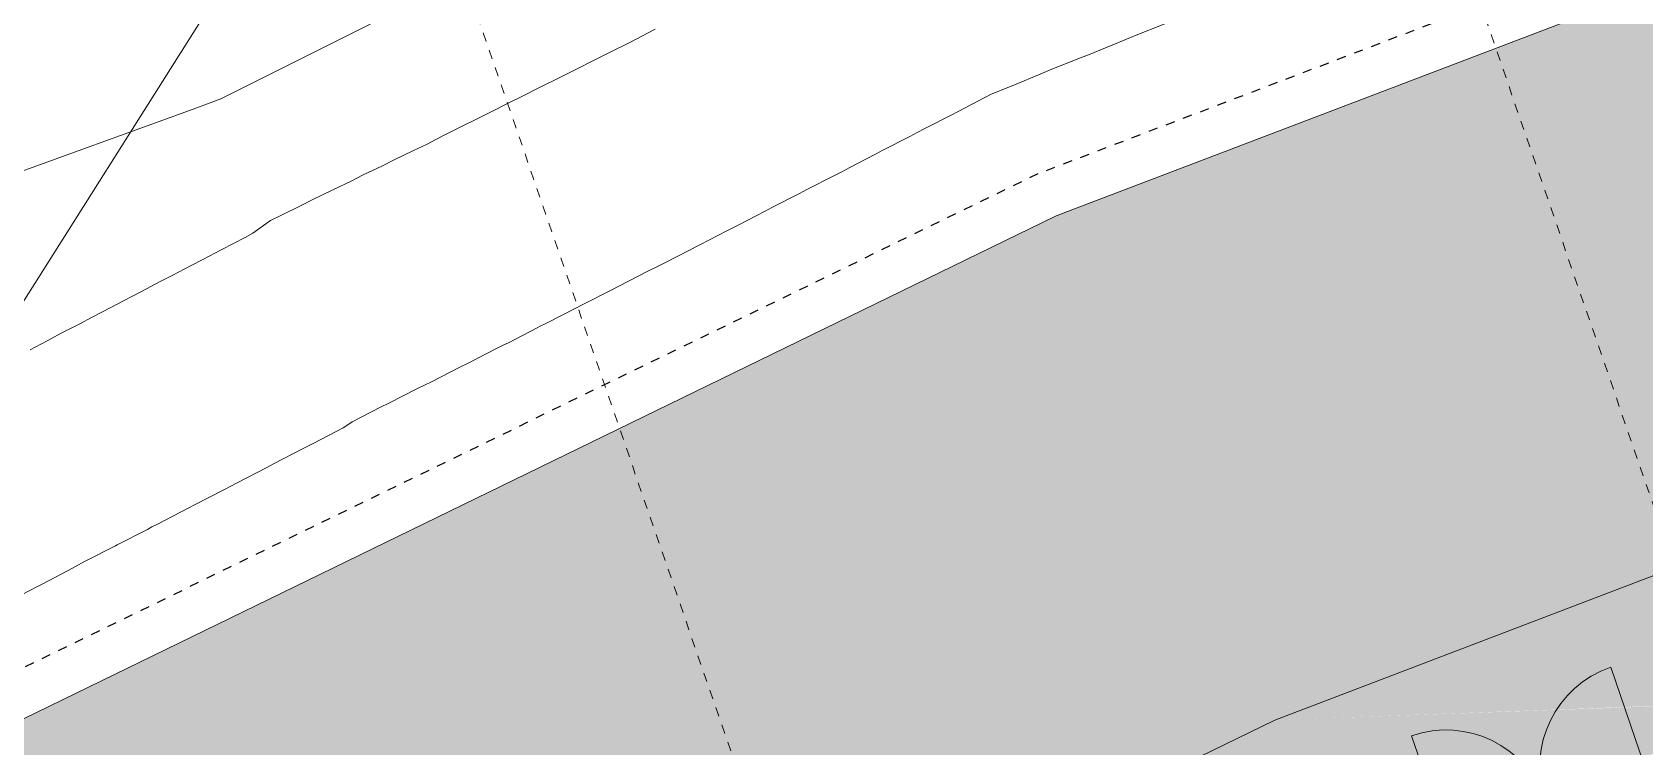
# Model space of a CAD drawing. Header units: metres. Extents: x -2515 to -2174, y 3875 to 4127.
# Drawn here: x -2450.31 to -2432.71, y 4008.79 to 4016.6 of the extents above; entities that cross this region are included whole.
import ezdxf

# ---------------------------------------------------------------- set-up
doc = ezdxf.new("R2010")
doc.units = ezdxf.units.M
doc.linetypes.add('BOUNDARY Tighter', pattern=[0.008, 0.004, -0.002, 0, -0.002])
doc.linetypes.add('Grid Line', pattern=[0.021, 0.012, -0.003, 0.003, -0.003])
for name, color, linetype, lineweight in [('A-DETL', 90, 'Continuous', 5), ('A-DOOR', 31, 'Continuous', 5), ('A-FLOR', 192, 'Continuous', 5), ('A-FLOR-PATT', 8, 'Continuous', 5), ('C-TOPO', 7, 'Continuous', 5), ('C-TOPO-MAJR', 7, 'Continuous', 18), ('C-TOPO-MINR', 7, 'Continuous', 5), ('S-GRID', 1, 'Continuous', 5)]:
    doc.layers.add(name, color=color, linetype=linetype, lineweight=lineweight)

# ---------------------------------------------------------------- blocks, each defined once
blk = doc.blocks.new('Curtain_Wall_Louvre_DoubleDoor - Louvre Double Door-3474538-GA - TENANCY PLAN')
at = {"layer": 'A-DOOR'}
for p, q in [((-1.15, 0.065), (-1.15, 0.067)), ((-1.15, 0.067), (1.15, 0.067)), ((-1.15, 0.008), (-1.15, 0.065)), ((-1.15, 0.065), (1.15, 0.065)), ((1.15, 0.008), (-1.15, 0.008)), ((1.15, 0.067), (1.15, 0.065)), ((1.15, 0.065), (1.15, 0.008)), ((-1.15, -0.042), (-1.15, -1.192)), ((1.15, -0.042), (1.15, -1.192))]:
    blk.add_line(p, q, dxfattribs=at)
for centre, start, end in [((-1.15, -0.042), 270, 0), ((1.15, -0.042), 180, 270)]:
    blk.add_arc(centre, 1.15, start, end, dxfattribs=at)

msp = doc.modelspace()

# ---------------------------------------------------------------- hatches: boundary and pattern name
at = {"layer": 'A-FLOR-PATT'}
for color, points in [(253, [(-2419.33, 4015.7325), (-2421.4112, 4021.3603), (-2433.9604, 4016.5714), (-2421.4112, 4015.8518)]), (253, [(-2436.7444, 4009.0869), (-2433.9604, 4016.5714), (-2439.1329, 4014.5975), (-2436.9902, 4009.6541)]), (253, [(-2436.7444, 4009.0869), (-2419.33, 4015.7325), (-2433.9604, 4016.5714), (-2436.5334, 4009.6541)]), (253, [(-2453.7776, 4000.7862), (-2439.1329, 4014.5975), (-2459.3815, 4004.7298), (-2454.1198, 4001.027)]), (253, [(-2453.7776, 4000.7862), (-2436.7444, 4009.0869), (-2439.1329, 4014.5975), (-2452.1443, 4002.3265)]), (254, [(-2458.3651, 3995.619), (-2448.3655, 4001.8479), (-2448.8103, 4003.1395), (-2443.1794, 4005.0784), (-2436.7444, 4009.0869), (-2455.7635, 3999.8184), (-2458.1818, 3995.9149)])]:
    msp.add_hatch(color=color, dxfattribs=at).paths.add_polyline_path(points)
h = msp.add_hatch(color=254, dxfattribs=at)
h.paths.add_polyline_path([(-2436.7444, 4009.0869), (-2430.913, 4009.3022), (-2418.5516, 4013.5587), (-2419.33, 4015.7325), (-2435.2581, 4009.6541)])
h.paths.add_polyline_path([(-2418.0786, 4009.7609), (-2417.2029, 4009.7926), (-2417.547, 4010.7534), (-2417.5777, 4010.7428), (-2418.0625, 4009.7926)])
h = msp.add_hatch(color=254, dxfattribs=at)
h.paths.add_polyline_path([(-2458.3651, 3995.619), (-2447.3782, 3999.4058), (-2447.5926, 4000.0284), (-2447.7241, 3999.9851), (-2448.3655, 4001.8479), (-2458.3421, 3995.6333)])
h.paths.add_polyline_path([(-2447.3047, 3999.4275), (-2417.2029, 4009.7926), (-2418.0786, 4009.7609), (-2447.5199, 4000.0524), (-2447.3236, 3999.4824)])
h.paths.add_polyline_path([(-2443.1794, 4005.0784), (-2430.9282, 4009.297), (-2436.7444, 4009.0869), (-2443.0284, 4005.1725)])

# ---------------------------------------------------------------- linework, layer by layer
at = {"layer": 'A-DETL', "linetype": 'BOUNDARY Tighter', "lineweight": 25}
for p, q in [((-2421.5847, 4021.8293), (-2439.332, 4015.0567)), ((-2439.332, 4015.0567), (-2456.1929, 4006.8399))]:
    msp.add_line(p, q, dxfattribs=at)
at = {"layer": 'A-FLOR'}
for p, q in [((-2439.1329, 4014.5975), (-2421.4112, 4021.3603)), ((-2436.7444, 4009.0869), (-2419.33, 4015.7325)), ((-2459.3815, 4004.7298), (-2439.1329, 4014.5975)), ((-2455.7635, 3999.8184), (-2436.7444, 4009.0869))]:
    msp.add_line(p, q, dxfattribs=at)
at = {"layer": 'C-TOPO'}
for p, q in [((-2448.2523, 4015.8751), (-2445.1403, 4017.4387)), ((-2448.5573, 4015.7643), (-2448.2523, 4015.8751)), ((-2453.2791, 4014.0496), (-2448.5573, 4015.7643))]:
    msp.add_line(p, q, dxfattribs=at)
at = {"layer": 'C-TOPO-MAJR', "color": 251, "lineweight": 13}
for p, q in [((-2443.7276, 4016.5256), (-2443.5124, 4016.6378)), ((-2444.0523, 4016.3608), (-2443.9593, 4016.4068)), ((-2443.9593, 4016.4068), (-2443.8475, 4016.4646)), ((-2443.8475, 4016.4646), (-2443.7893, 4016.4935)), ((-2443.7893, 4016.4935), (-2443.7276, 4016.5256)), ((-2444.5021, 4016.1356), (-2444.3331, 4016.2193)), ((-2444.3331, 4016.2193), (-2444.221, 4016.2772)), ((-2444.221, 4016.2772), (-2444.0523, 4016.3608)), ((-2444.8113, 4015.9825), (-2444.5021, 4016.1356)), ((-2445.1467, 4015.8138), (-2444.9297, 4015.9213)), ((-2444.9297, 4015.9213), (-2444.8113, 4015.9825)), ((-2445.4824, 4015.645), (-2445.2654, 4015.7525)), ((-2445.2654, 4015.7525), (-2445.1467, 4015.8138)), ((-2445.8145, 4015.4786), (-2445.6027, 4015.5835)), ((-2445.6027, 4015.5835), (-2445.4824, 4015.645)), ((-2446.368, 4015.207), (-2446.15, 4015.3114)), ((-2446.15, 4015.3114), (-2446.009, 4015.379)), ((-2446.009, 4015.379), (-2445.891, 4015.4407)), ((-2445.891, 4015.4407), (-2445.8145, 4015.4786)), ((-2446.7052, 4015.0409), (-2446.4875, 4015.1452)), ((-2446.4875, 4015.1452), (-2446.368, 4015.207)), ((-2447.0377, 4014.8771), (-2446.8251, 4014.979)), ((-2446.8251, 4014.979), (-2446.7052, 4015.0409)), ((-2447.2552, 4014.7729), (-2447.0377, 4014.8771)), ((-2447.7128, 4014.5452), (-2447.5924, 4014.6067)), ((-2447.5924, 4014.6067), (-2447.3752, 4014.7108)), ((-2447.3752, 4014.7108), (-2447.2552, 4014.7729)), ((-2447.9061, 4014.4085), (-2447.7128, 4014.5452)), ((-2448.2417, 4014.2286), (-2448.1139, 4014.2952)), ((-2448.1139, 4014.2952), (-2447.9892, 4014.3604)), ((-2447.9892, 4014.3604), (-2447.9061, 4014.4085)), ((-2448.5779, 4014.0539), (-2448.4504, 4014.1198)), ((-2448.4504, 4014.1198), (-2448.2417, 4014.2286)), ((-2448.915, 4013.8785), (-2448.7855, 4013.9455)), ((-2448.7855, 4013.9455), (-2448.5779, 4014.0539)), ((-2449.3233, 4013.6653), (-2449.1189, 4013.772)), ((-2449.1189, 4013.772), (-2448.915, 4013.8785)), ((-2449.6592, 4013.4888), (-2449.4562, 4013.5966)), ((-2449.4562, 4013.5966), (-2449.3233, 4013.6653)), ((-2449.9966, 4013.3144), (-2449.7942, 4013.419)), ((-2449.7942, 4013.419), (-2449.6592, 4013.4888)), ((-2450.28, 4013.1631), (-2450.1419, 4013.2345)), ((-2450.1419, 4013.2345), (-2449.9966, 4013.3144)), ((-2450.3347, 4013.134), (-2450.28, 4013.1631))]:
    msp.add_line(p, q, dxfattribs=at)
at = {"layer": 'C-TOPO-MINR', "color": 252}
for p, q in [((-2451.309, 4012.2374), (-2445.4933, 4021.4526)), ((-2438.4506, 4016.4933), (-2438.2762, 4016.5635)), ((-2438.2762, 4016.5635), (-2437.9474, 4016.6979)), ((-2438.7798, 4016.3587), (-2438.4506, 4016.4933)), ((-2439.283, 4016.1588), (-2439.1969, 4016.1934)), ((-2439.1969, 4016.1934), (-2438.8667, 4016.3237)), ((-2438.8667, 4016.3237), (-2438.7798, 4016.3587)), ((-2439.8405, 4015.9276), (-2439.6142, 4016.0187)), ((-2439.6142, 4016.0187), (-2439.283, 4016.1588)), ((-2440.2018, 4015.7393), (-2439.9118, 4015.8904)), ((-2439.9118, 4015.8904), (-2439.8405, 4015.9276)), ((-2440.5678, 4015.5511), (-2440.2721, 4015.7027)), ((-2440.2721, 4015.7027), (-2440.2018, 4015.7393)), ((-2440.7302, 4015.4665), (-2440.649, 4015.5088)), ((-2440.649, 4015.5088), (-2440.5678, 4015.5511)), ((-2441.1046, 4015.2727), (-2441.0238, 4015.3148)), ((-2441.0238, 4015.3148), (-2440.7302, 4015.4665)), ((-2441.3911, 4015.1206), (-2441.1046, 4015.2727)), ((-2441.8536, 4014.885), (-2441.5512, 4015.0372)), ((-2441.5512, 4015.0372), (-2441.4716, 4015.0787)), ((-2441.4716, 4015.0787), (-2441.3911, 4015.1206)), ((-2442.229, 4014.6906), (-2441.9336, 4014.8433)), ((-2441.9336, 4014.8433), (-2441.8536, 4014.885)), ((-2442.6048, 4014.4961), (-2442.3087, 4014.6491)), ((-2442.3087, 4014.6491), (-2442.229, 4014.6906)), ((-2443.025, 4014.2789), (-2442.7283, 4014.4323)), ((-2442.7283, 4014.4323), (-2442.7069, 4014.4429)), ((-2442.7069, 4014.4429), (-2442.6842, 4014.4548)), ((-2442.6842, 4014.4548), (-2442.6048, 4014.4961)), ((-2443.121, 4014.2314), (-2443.0591, 4014.2621)), ((-2443.0591, 4014.2621), (-2443.025, 4014.2789)), ((-2443.48, 4014.0472), (-2443.4184, 4014.0777)), ((-2443.4184, 4014.0777), (-2443.121, 4014.2314)), ((-2443.9067, 4013.829), (-2443.5928, 4013.9913)), ((-2443.5928, 4013.9913), (-2443.48, 4014.0472)), ((-2444.3004, 4013.6273), (-2443.9855, 4013.79)), ((-2443.9855, 4013.79), (-2443.9067, 4013.829)), ((-2444.6978, 4013.4253), (-2444.3787, 4013.5885)), ((-2444.3787, 4013.5885), (-2444.3004, 4013.6273)), ((-2445.1144, 4013.2104), (-2444.8013, 4013.374)), ((-2444.8013, 4013.374), (-2444.7738, 4013.3876)), ((-2444.7738, 4013.3876), (-2444.6978, 4013.4253)), ((-2445.1647, 4013.1863), (-2445.1144, 4013.2104)), ((-2445.5596, 4012.985), (-2445.2425, 4013.149)), ((-2445.2425, 4013.149), (-2445.1647, 4013.1863)), ((-2445.9549, 4012.7835), (-2445.6369, 4012.948)), ((-2445.6369, 4012.948), (-2445.5596, 4012.985)), ((-2446.4251, 4012.5461), (-2446.1067, 4012.7108)), ((-2446.1067, 4012.7108), (-2446.0299, 4012.7476)), ((-2446.0299, 4012.7476), (-2445.9549, 4012.7835)), ((-2446.8207, 4012.3463), (-2446.5013, 4012.5096)), ((-2446.5013, 4012.5096), (-2446.4251, 4012.5461)), ((-2446.8881, 4012.2986), (-2446.8207, 4012.3463)), ((-2447.2386, 4012.1136), (-2446.9171, 4012.2818)), ((-2446.9171, 4012.2818), (-2446.8881, 4012.2986)), ((-2447.6784, 4011.8858), (-2447.3554, 4012.0528)), ((-2447.3554, 4012.0528), (-2447.2829, 4012.0905)), ((-2447.2829, 4012.0905), (-2447.2386, 4012.1136)), ((-2448.0745, 4011.6806), (-2447.7499, 4011.8484)), ((-2447.7499, 4011.8484), (-2447.6784, 4011.8858)), ((-2448.2144, 4011.6075), (-2448.1444, 4011.6441)), ((-2448.1444, 4011.6441), (-2448.0745, 4011.6806)), ((-2448.6097, 4011.4022), (-2448.5405, 4011.4389)), ((-2448.5405, 4011.4389), (-2448.2144, 4011.6075)), ((-2448.9372, 4011.2329), (-2448.6097, 4011.4022)), ((-2449.3841, 4011.0003), (-2449.0549, 4011.1704)), ((-2449.0549, 4011.1704), (-2449.0057, 4011.1974)), ((-2449.0057, 4011.1974), (-2448.9372, 4011.2329)), ((-2449.7424, 4010.8195), (-2449.4025, 4010.9905)), ((-2449.4025, 4010.9905), (-2449.3841, 4011.0003)), ((-2450.1982, 4010.5759), (-2449.8742, 4010.7482)), ((-2449.8742, 4010.7482), (-2449.8088, 4010.7836)), ((-2449.8088, 4010.7836), (-2449.7424, 4010.8195)), ((-2450.2624, 4010.5412), (-2450.1982, 4010.5759)), ((-2450.5977, 4010.3679), (-2450.2624, 4010.5412))]:
    msp.add_line(p, q, dxfattribs=at)
at = {"layer": 'S-GRID', "linetype": 'Grid Line'}
for p, q in [((-2414.8157, 3959.7541), (-2443.7185, 4043.6919)), ((-2424.649, 3956.3681), (-2453.5518, 4040.306))]:
    msp.add_line(p, q, dxfattribs=at)

# ---------------------------------------------------------------- block references
at = {"layer": 'A-DOOR', "rotation": 199.0004071201863}
msp.add_blockref('Curtain_Wall_Louvre_DoubleDoor - Louvre Double Door-3474538-GA - TENANCY PLAN', (-2433.7762, 4008.1628), dxfattribs=at)

doc.saveas('drawing.dxf')
